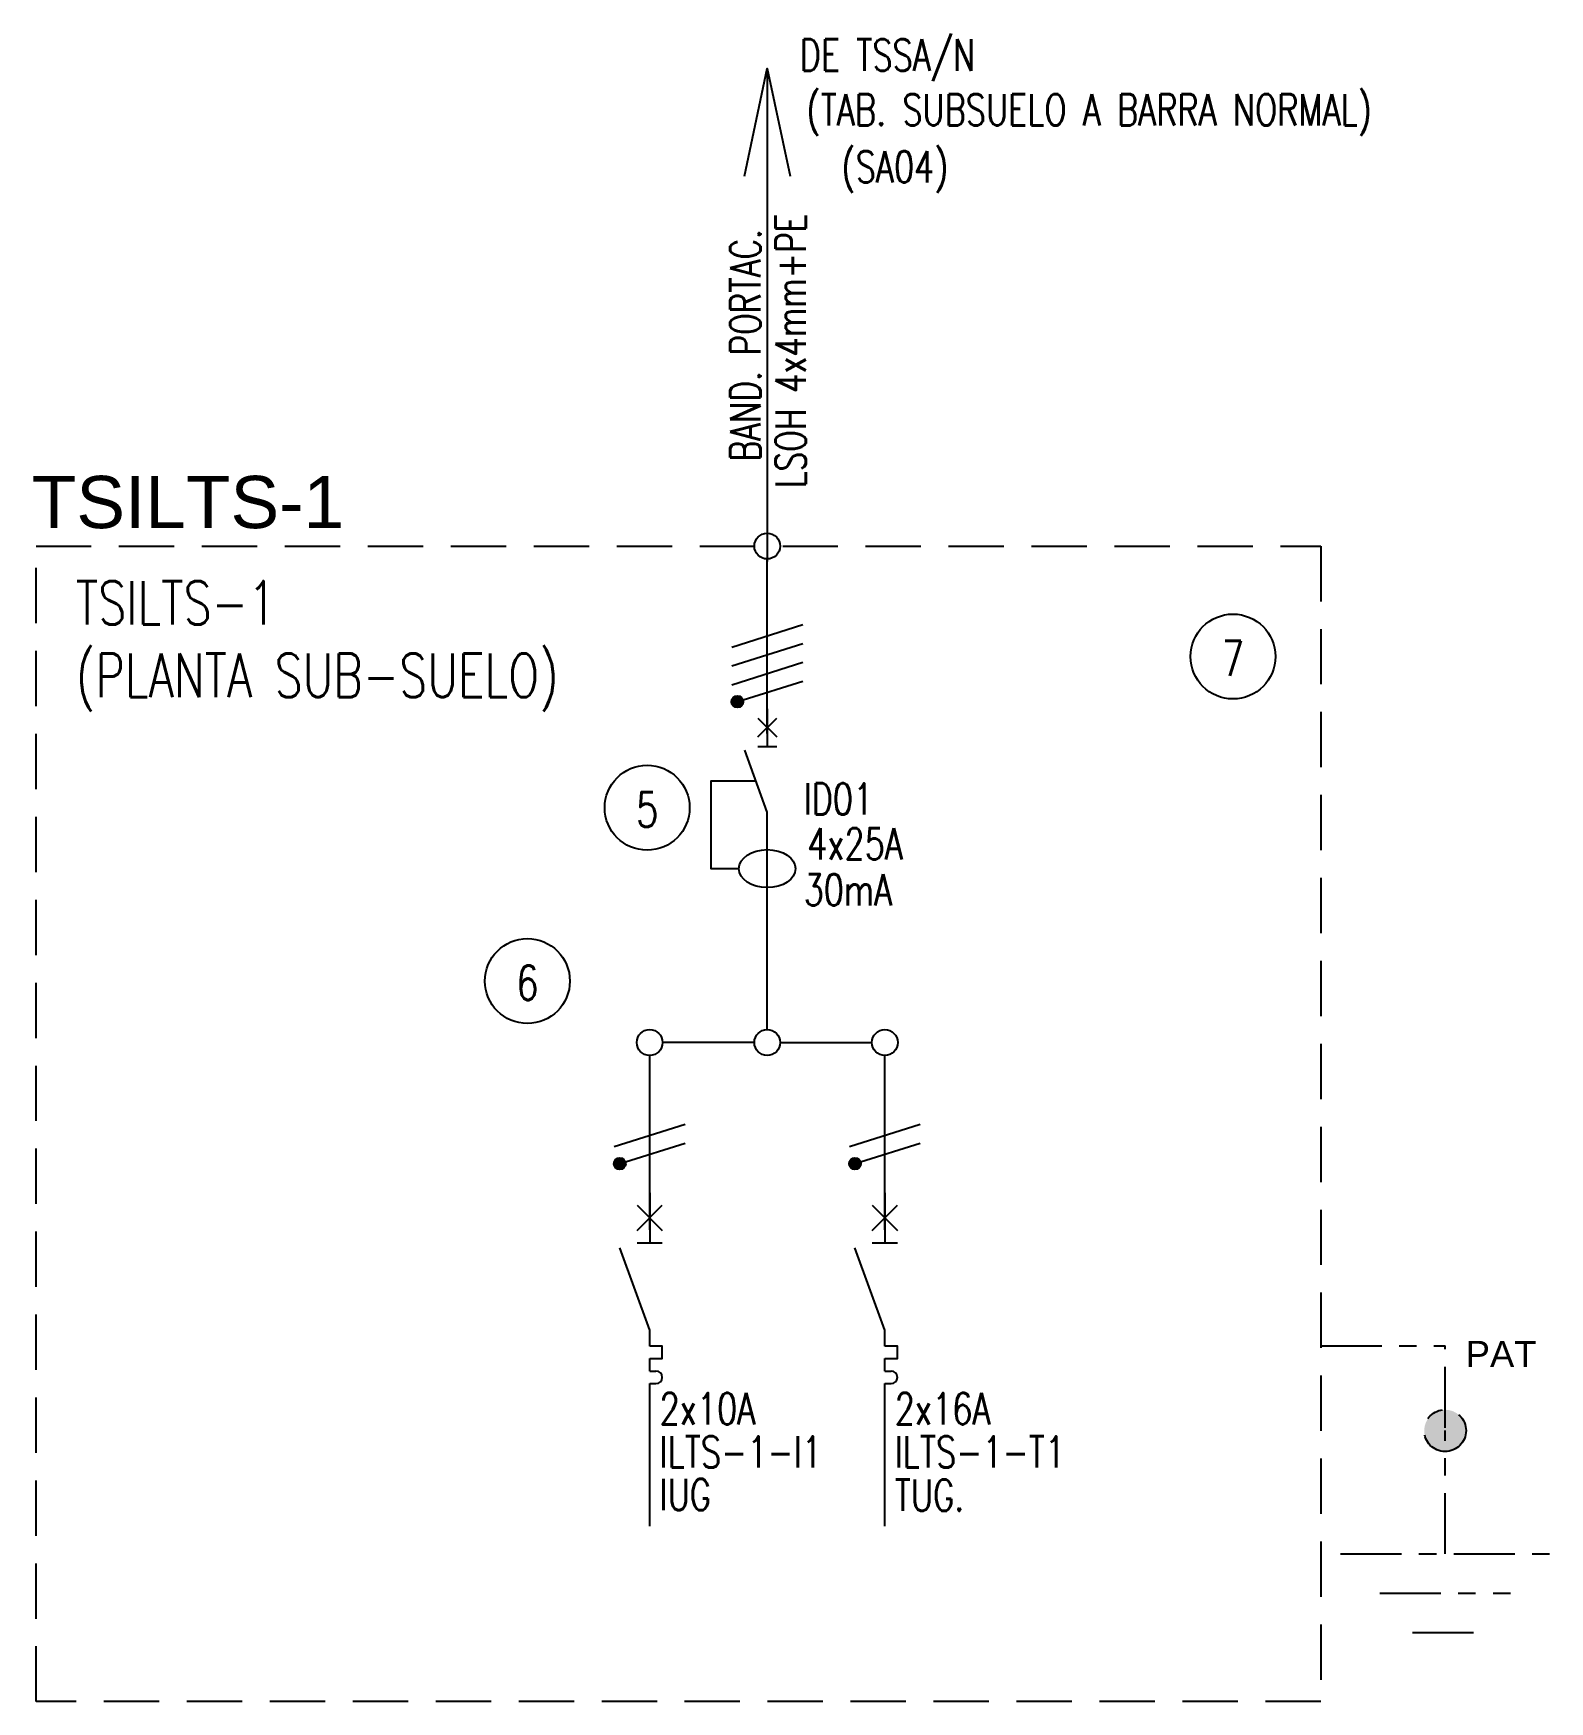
# Model space of a CAD drawing. Extents: x 3706.27 to 3714.97, y 1285.63 to 1295.21.
import ezdxf
from ezdxf.enums import TextEntityAlignment as Align

# ---------------------------------------------------------------- set-up
doc = ezdxf.new("R2010")
doc.units = 0
doc.linetypes.add('OCJ-ESQUEMAS UNIFILARES-CORREGIDOS IDO-REV.br$0$DASHED', pattern=[19.05, 12.7, -6.35])
doc.linetypes.add('OCJ-ESQUEMAS UNIFILARES-CORREGIDOS IDO-REV.br$0$EJE_5', pattern=[7.1, 5, -1, 0.1, -1])
for name, color, linetype in [('OCJ-ESQUEMAS UNIFILARES-CORREGIDOS IDO-REV.br$0$00-IE-CABLES', 10, 'Continuous'), ('OCJ-ESQUEMAS UNIFILARES-CORREGIDOS IDO-REV.br$0$01-ELE-APARATOS', 170, 'Continuous'), ('OCJ-ESQUEMAS UNIFILARES-CORREGIDOS IDO-REV.br$0$ELECTRIC', 4, 'Continuous'), ('OCJ-ESQUEMAS UNIFILARES-CORREGIDOS IDO-REV.br$0$PAT', 80, 'Continuous'), ('OCJ-ESQUEMAS UNIFILARES-CORREGIDOS IDO-REV.br$0$TEXTO', 7, 'Continuous')]:
    doc.layers.add(name, color=color, linetype=linetype)
doc.styles.add('OCJ-ESQUEMAS UNIFILARES-CORREGIDOS IDO-REV.br$0$ARIAL', font='Arial.ttf', dxfattribs={"height": 0.2})
doc.styles.add('OCJ-ESQUEMAS UNIFILARES-CORREGIDOS IDO-REV.br$0$Electricidad', font='ROMANS.SHX', dxfattribs={"width": 0.75, "height": 0.175})

# ---------------------------------------------------------------- blocks, each defined once
blk = doc.blocks.new('OCJ-ESQUEMAS UNIFILARES-CORREGIDOS IDO-REV.br$0$Unif-Interruptor-Term')
for p, q in [((0, -1.013), (0.045, -1.013)), ((0, -1.103), (0.045, -1.103))]:
    blk.add_line(p, q)
for points in [[(0, 0.267), (0, -0.093)], [(-0.09, 0.177), (0.09, -0.003)], [(-0.09, -0.003), (0.09, 0.177)], [(-0.09, -0.093), (0.09, -0.093)], [(0, -0.72), (-0.215, -0.128)], [(0, -0.833), (0, -0.72)], [(0, -0.923), (0.09, -0.923), (0.09, -0.833), (0, -0.833)], [(0, -1.013), (0, -0.923)], [(0, -1.215), (0, -1.103)]]:
    blk.add_lwpolyline(points)
blk.add_arc((0.045, -1.058), 0.045, 270, 90)
blk = doc.blocks.new('OCJ-ESQUEMAS UNIFILARES-CORREGIDOS IDO-REV.br$0$Unif-Interruptor-Dif')
for points in [[(0, 0.177), (0, -0.093)], [(-0.068, 0.11), (0.068, -0.025)], [(-0.068, -0.025), (0.068, 0.11)], [(-0.068, -0.093), (0.068, -0.093)], [(0, -0.565), (-0.162, -0.121)], [(-0.081, -0.343), (-0.405, -0.343), (-0.405, -0.97), (-0.202, -0.97)], [(0, -1.308), (0, -0.565)]]:
    blk.add_lwpolyline(points)
blk.add_ellipse((0, -0.97), major_axis=(0.203, 0), ratio=0.670814)

msp = doc.modelspace()

# ---------------------------------------------------------------- hatches: boundary and pattern name
at = {"layer": 'OCJ-ESQUEMAS UNIFILARES-CORREGIDOS IDO-REV.br$0$00-IE-CABLES'}
for points in [[(3710.2809, 1291.349, 1), (3710.3355, 1291.3887, 1)], [(3709.6059, 1288.6969, 1), (3709.6605, 1288.7365, 1)], [(3710.9559, 1288.6969, 1), (3711.0105, 1288.7365, 1)]]:
    msp.add_hatch(color=256, dxfattribs=at).paths.add_polyline_path(points)
at = {"layer": 'OCJ-ESQUEMAS UNIFILARES-CORREGIDOS IDO-REV.br$0$PAT', "linetype": 'OCJ-ESQUEMAS UNIFILARES-CORREGIDOS IDO-REV.br$0$EJE_5', "ltscale": 0.07}
h = msp.add_hatch(color=256, dxfattribs=at)
h.paths.add_polyline_path([(3714.4908, 1287.1842), (3714.2508, 1287.1842, -1)])
h.paths.add_polyline_path([(3714.2508, 1287.1842), (3714.3708, 1287.1842), (3714.3708, 1287.0642, -0.414214)])
h.paths.add_polyline_path([(3714.3708, 1287.1842), (3714.4908, 1287.1842, -0.414214), (3714.3708, 1287.0642)])

# ---------------------------------------------------------------- linework, layer by layer
at = {"layer": 'OCJ-ESQUEMAS UNIFILARES-CORREGIDOS IDO-REV.br$0$00-IE-CABLES'}
for p, q in [((3710.4796, 1295.0047), (3710.4796, 1292.175)), ((3710.4796, 1291.1867), (3710.4796, 1292.1885)), ((3710.4796, 1289.4863), (3710.4796, 1290.2882)), ((3710.4055, 1289.4122), (3709.8786, 1289.4122)), ((3710.5536, 1289.4122), (3711.0805, 1289.4122)), ((3709.8046, 1288.3363), (3709.8046, 1289.3382)), ((3711.1546, 1288.3363), (3711.1546, 1289.3382)), ((3709.8046, 1286.636), (3709.8046, 1287.4378)), ((3711.1546, 1286.636), (3711.1546, 1287.4378))]:
    msp.add_line(p, q, dxfattribs=at)
for points in [[(3710.3487, 1294.3867), (3710.4796, 1295.0047), (3710.6104, 1294.3867)], [(3710.2761, 1291.6827), (3710.6831, 1291.8115)], [(3710.2761, 1291.5747), (3710.6831, 1291.7035)], [(3710.2761, 1291.4667), (3710.6831, 1291.5955)], [(3710.3404, 1291.379), (3710.6831, 1291.4875)], [(3709.6011, 1288.8145), (3710.0081, 1288.9433)], [(3710.9511, 1288.8145), (3711.3581, 1288.9433)], [(3709.6654, 1288.7269), (3710.0081, 1288.8353)], [(3711.0154, 1288.7269), (3711.3581, 1288.8353)]]:
    msp.add_lwpolyline(points, dxfattribs=at)
for centre, radius in [((3710.3082, 1291.3689), 0.0338), ((3709.8046, 1289.4122), 0.0741), ((3710.4796, 1289.4122), 0.0741), ((3711.1546, 1289.4122), 0.0741), ((3709.6332, 1288.7167), 0.0338), ((3710.9832, 1288.7167), 0.0338)]:
    msp.add_circle(centre, radius, dxfattribs=at)
at = {"layer": 'OCJ-ESQUEMAS UNIFILARES-CORREGIDOS IDO-REV.br$0$ELECTRIC', "linetype": 'OCJ-ESQUEMAS UNIFILARES-CORREGIDOS IDO-REV.br$0$DASHED', "ltscale": 0.025}
msp.add_lwpolyline([(3706.2819, 1292.2626), (3713.6567, 1292.2626), (3713.6567, 1285.6282), (3706.2819, 1285.6282)], close=True, dxfattribs=at)
at = {"layer": 'OCJ-ESQUEMAS UNIFILARES-CORREGIDOS IDO-REV.br$0$PAT', "linetype": 'OCJ-ESQUEMAS UNIFILARES-CORREGIDOS IDO-REV.br$0$EJE_5', "ltscale": 0.07}
for p, q in [((3713.6567, 1287.671), (3714.3708, 1287.671)), ((3714.3708, 1287.2009), (3714.3708, 1287.671)), ((3714.3708, 1286.4758), (3714.3708, 1287.1842)), ((3713.7708, 1286.4758), (3714.9708, 1286.4758)), ((3713.9958, 1286.2508), (3714.7458, 1286.2508)), ((3714.1833, 1286.0258), (3714.5583, 1286.0258))]:
    msp.add_line(p, q, dxfattribs=at)
msp.add_circle((3714.3708, 1287.1842), 0.12, dxfattribs=at)
msp.add_circle((3714.3708, 1287.1842), 0.12, dxfattribs=at)
at = {"layer": 'OCJ-ESQUEMAS UNIFILARES-CORREGIDOS IDO-REV.br$0$TEXTO'}
for centre, radius in [((3710.4796, 1292.2626), 0.0741), ((3713.1532, 1291.6284), 0.2437), ((3709.7901, 1290.7603), 0.2437), ((3709.1028, 1289.7654), 0.2437)]:
    msp.add_circle(centre, radius, dxfattribs=at)

# ---------------------------------------------------------------- block references
at = {"layer": 'OCJ-ESQUEMAS UNIFILARES-CORREGIDOS IDO-REV.br$0$01-ELE-APARATOS', "xscale": 0.7999999999999546, "yscale": 0.7999999999999546, "zscale": 0.7999999999999546}
for name, p in [('OCJ-ESQUEMAS UNIFILARES-CORREGIDOS IDO-REV.br$0$Unif-Interruptor-Dif', (3710.4796, 1291.1867)), ('OCJ-ESQUEMAS UNIFILARES-CORREGIDOS IDO-REV.br$0$Unif-Interruptor-Term', (3709.8046, 1288.3363)), ('OCJ-ESQUEMAS UNIFILARES-CORREGIDOS IDO-REV.br$0$Unif-Interruptor-Term', (3711.1546, 1288.3363))]:
    msp.add_blockref(name, p, dxfattribs=at)

# ---------------------------------------------------------------- texts
at = {"layer": 'OCJ-ESQUEMAS UNIFILARES-CORREGIDOS IDO-REV.br$0$TEXTO', "style": 'OCJ-ESQUEMAS UNIFILARES-CORREGIDOS IDO-REV.br$0$Electricidad', "width": 0.75}
for s, height, p in [('DE TSSA/N', 0.18, (3710.6667, 1294.992)), ('(TAB. SUBSUELO A BARRA NORMAL)', 0.18, (3710.7054, 1294.6778)), ('(SA04)', 0.18, (3710.9062, 1294.3506)), ('TSILTS-1', 0.25, (3706.5104, 1291.8116)), ('7', 0.2, (3713.0892, 1291.5184)), ('(PLANTA SUB-SUELO)', 0.25, (3706.5104, 1291.3953)), ('5', 0.2, (3709.7261, 1290.6503)), ('ID01', 0.18, (3710.6885, 1290.7206)), ('4x25A', 0.18, (3710.7091, 1290.4636)), ('30mA', 0.18, (3710.6885, 1290.1993)), ('6', 0.2, (3709.0388, 1289.6554)), ('2x10A', 0.18, (3709.8616, 1287.2202)), ('2x16A', 0.18, (3711.2116, 1287.2202)), ('ILTS-1-I1', 0.18, (3709.8616, 1286.9719)), ('ILTS-1-T1', 0.18, (3711.2116, 1286.9719)), ('IUG', 0.18, (3709.8616, 1286.7266)), ('TUG.', 0.18, (3711.2116, 1286.7235))]:
    msp.add_text(s, height=height, dxfattribs=at).set_placement(p)
for s, p in [('LSOH 4x4mm+PE', (3710.702, 1293.3835)), ('BAND. PORTAC.', (3710.4413, 1293.4158))]:
    msp.add_text(s, height=0.175, rotation=90, dxfattribs=at).set_placement(p, align=Align.CENTER)
at = {"layer": 'OCJ-ESQUEMAS UNIFILARES-CORREGIDOS IDO-REV.br$0$TEXTO', "style": 'OCJ-ESQUEMAS UNIFILARES-CORREGIDOS IDO-REV.br$0$ARIAL'}
for s, height, p in [('TSILTS-1', 0.3, (3706.2573, 1292.3655)), ('PAT', 0.15, (3714.4886, 1287.549))]:
    msp.add_text(s, height=height, dxfattribs=at).set_placement(p)

doc.saveas('drawing.dxf')
